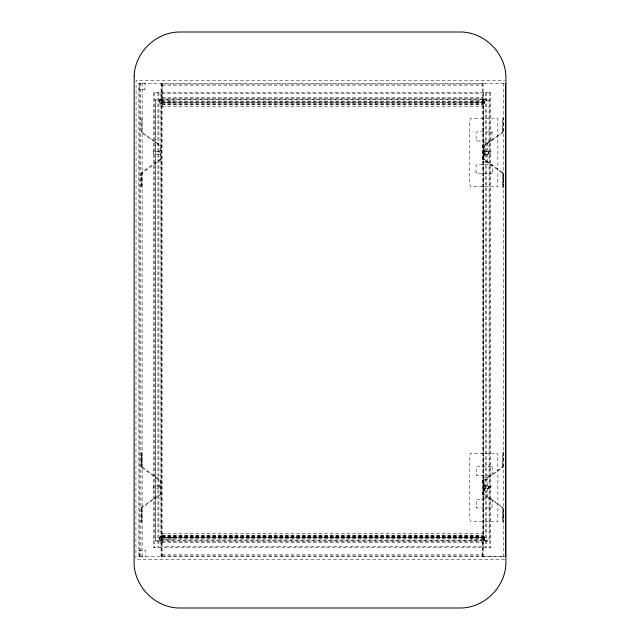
<?xml version="1.0" encoding="UTF-8"?>
<svg xmlns="http://www.w3.org/2000/svg" width="640" height="640" viewBox="0 0 640 640"><rect width="100%" height="100%" fill="white"/><g stroke="black" fill="none" stroke-linecap="round" stroke-linejoin="round"><path stroke-width="0.48" stroke-dasharray="3.2 2.4" d="M139.272 89.632L139.168 83.264L145.184 83.36L144.88 89.632M141.416 521.72L141.416 508.648C141.016 507.688 142.416 507.624 142 508.648L142 521.928L141.048 521.928L141.416 508.752M141.416 452.904L141.416 466.712L142 466.72L142 452.696L141.048 452.696L141.048 465.864L141.416 452.76M159.936 101.952C161.68 109.32 161.568 93.76 159.936 101.064M161.144 556.624L161.144 83.376M162.096 102.728L482.296 102.848M482.296 100.824L482.296 99.792L162.096 99.76L162.096 100.936M162.096 84.056L482.296 84.032M162.096 83.248L162.096 556.768M162.096 101.848L482.296 101.848L482.296 102.304M162.096 534.688L162.096 542.52M162.096 105.312L162.096 83.632M482.296 539.064L482.296 540.248L162.096 539.984M162.176 537.968L482.296 538.056M482.296 555.568L482.296 534.688M482.296 105.32L482.296 97.84M482.544 159.504C482.352 152.432 486.704 161.72 482.544 159.2M482.544 482.736C482.224 475.672 486.776 484.768 482.544 482.344M483.128 488.448L483.136 484.4L484.72 484.4L484.72 490.256L483.128 490.256L483.128 488.448L483.128 490.256M484.456 101.504L484.96 102.016L484.696 102.864M484.456 538.488L484.96 539L484.696 539.856M484.728 153.256L484.72 155.616L483.128 155.616L483.136 149.768L484.72 149.768L484.728 155.4L484.728 153.744L484.728 154.768M484.72 151.632L484.72 149.768L484.728 153.768M484.728 487.896L484.72 490.024L484.728 486.24M488.472 154.176L488.464 151.208M488.832 153.472L488.832 151.584M488.472 488.808L488.832 487.744M488.832 486.304L488.832 488.344L488.464 485.84M502.976 187.096L502.976 173.288L502.392 173.28L502.392 187.304L503.344 187.304L503.344 174.128L502.976 187.24M502.976 118.28L502.976 131.352C503.4 132.328 501.968 132.376 502.392 131.352L502.392 118.072L503.344 118.072L502.976 131.24M502.976 521.72L502.976 507.912L502.392 507.896L502.392 521.928L503.344 521.928L503.344 508.752L502.976 521.928M502.976 452.904L502.976 465.976C503.376 466.936 501.976 467 502.392 465.976L502.392 452.696L503.344 452.696L502.976 465.864M162.096 539.064L162.096 540.208M482.296 537.272L162.176 537.248M482.296 556.768L482.296 83.232M482.544 491.888C482.352 499.168 486.736 489.728 482.544 492.28M162.096 537.344L482.296 537.248M482.296 99.792L482.296 100.016M484.72 155.616L484.72 154.064L484.728 155.288M484.72 490.256L484.72 488.696L484.728 489.92M484.728 489.4L484.728 488.376M160.992 158.968L160.496 159.928L142.248 172.8C141.496 174 141.584 172.512 142 174.024L142 187.304L141.048 187.304L141.048 174.128L141.416 187.304L141.656 172.56L160.408 158.968L160.344 146.144L141.464 132.44L141.048 118.072L142 118.072L142 131.352C141.28 132.408 141.8 132.136 141.992 131.952M141.472 507.544L160.344 493.856L160.408 481.032L141.912 467.68L141.416 466.576L160.496 480.072L160.992 481.032M162.096 537.44L482.296 537.536M471.168 100.92L483.256 100.72M483.256 539.28L471.168 539.28L471.16 538.496L471.168 537.712L483.256 537.712M482.552 147.72C486.784 150.136 482.232 141.04 482.544 148.104M502.92 132.456L484.048 146.144L483.984 158.968L502.48 172.32L502.976 173.424L483.896 159.928L483.4 158.968M483.4 481.032L483.896 480.072L502.976 466.576L502.48 467.68L483.984 481.032L484.048 493.856L502.48 506.944L502.976 508.048L502.4 508.048M471.168 100.776L471.168 102.296L483.256 102.296M482.296 102.536L162.096 102.464M483.128 155.616L483.136 149.768M484.696 538.76C485.736 536.824 482.136 534.648 483.256 538.464C482.656 543.528 486.552 538.28 484.136 536.424M159.424 100.992L159.808 101.76M484.656 101.504L484.768 101.792M159.744 101.248L159.736 101.768M484.648 538.664L484.96 537.976M141.992 508.048L141.416 508.048L141.656 507.184M502.4 131.952L502.976 131.952L502.736 132.816M141.992 173.424L142.12 172.928M502.4 466.576L502.288 467.056M161.128 100.432L155.272 100.432L155.272 541.032L161.128 541.032L161.072 536.064L159.672 537.512L159.888 539.96L159.672 538.792L160.088 539.456M160.992 493.592L160.496 494.552L142.104 507.568M483.4 146.408L483.896 145.448L502.288 132.432M141.416 173.176L141.656 172.56M502.976 466.824L502.736 467.44M139.344 556.736L139.24 550.368L145.256 550.456L145.336 556.456M491.984 140.776L491.992 132.08L477.192 131.776L476.08 132.896L476.08 139.96L477.08 141.072L491.232 141.072L492.344 139.96M492.328 172.488L491.216 173.608L477.072 173.608L476.064 172.488L476.064 165.424L477.184 164.312L491.976 164.608L492.328 172.488L491.216 173.608M159.792 99.968L160.2 99.464L159.52 100.528M484.136 99.44L483.664 99.072L484.592 99.96L483.664 99.072L483.24 99.32L483.472 103.936L484.872 102.48M484.872 539.472L484.456 539.872M484.648 102.976L484.184 103.544L484.648 100.032L484.768 101.216M484.592 540.024L483.712 540.896M159.944 536.952L160.352 536.448C159.808 537.184 159.848 539.44 160.088 537.528M503.616 83.232L503.616 556.768M140.912 556.632L140.776 83.232M160.424 150.976L159.168 151.04L159.168 154.336L160.424 154.408M483.96 154.408L485.224 154.336L485.224 151.04L483.96 150.976M160.424 485.592L159.168 485.664L159.168 488.96L160.424 489.024M483.96 489.024L485.224 488.96L485.224 485.664L483.96 485.592M162.184 101.04L482.296 101.16M159.736 100.032L159.736 102.976L160.72 103.944L159.8 103.048M160.088 539.872L161.104 540.96M504.64 559.52L136.384 559.688L135.92 559.224L136.088 80.416L504.64 80.472M159.984 538.744L159.888 538.232L159.888 538.76M483.528 83.232L483.368 83.224M483.096 83.232L483.368 556.776M154.336 92.528L153.888 92.528M490.608 92.528L490.656 547.472L153.736 547.472L153.736 92.528L490.656 92.528M490.032 547.472L490.504 547.472M504.216 83.232L138.856 83.232L138.856 556.768L505.152 556.768M162.096 85.136L482.296 85.136M144.984 89.632L138.888 89.24M490.504 92.528L490.032 92.528M162.096 93.328L482.296 93.328M162.096 97.56L482.296 97.56M162.096 98.368L482.296 98.368M489.12 100.432L483.264 100.432L483.264 541.032L489.12 541.032L489.072 99.152L155.32 99.152L155.32 540.848L489.072 540.848M161.136 100.72L173.224 100.72L173.224 101.512L173.224 102.296L161.136 102.296M162.096 103.552L482.296 103.552M162.096 104.168L482.296 104.16M162.096 104.264L482.296 104.264M162.096 106.472L482.296 106.464M159.168 151.224L153.312 151.592L153.68 154.152L159.168 154.152M484.72 151.208L491.08 151.592L490.712 154.152L484.72 154.176M483.888 157.264L482.544 157.656M491.224 466.4L476.496 466.816L476.072 467.512L476.432 475.392L491.984 475.392L492.344 467.512L491.224 466.4L492.344 467.512M159.168 485.848L153.312 486.216L153.68 488.776L159.168 488.776M484.72 485.84L491.08 486.216L490.712 488.776L484.72 488.808M491.224 498.936L476.496 499.352L476.072 500.048L476.432 507.928L491.984 507.928L492.344 500.048L491.224 498.936L492.344 500.048M162.096 533.536L482.296 533.528M162.096 535.736L482.296 535.736M162.096 535.84L482.296 535.832M162.096 536.448L482.296 536.448M162.096 536.448L482.296 536.448M162.096 538.936L482.296 538.936M162.096 541.632L482.296 541.632M162.096 542.44L482.296 542.44M482.296 546.672L162.096 546.592M153.888 547.472L154.36 547.472M162.096 554.864L482.296 554.864M162.096 555.968L482.296 555.968M483.488 556.776L504.216 556.768M154.568 92.528L154.536 547.472M484.56 538.736L484.456 538.72M484.04 145.824L482.552 146.176M491.232 131.776L492.344 132.896M491.216 164.312L492.328 165.424M139.136 556.768L138.856 556.328M142.104 132.432L160.496 145.448L160.992 146.408M502.288 507.568L483.896 494.552L483.4 493.592M159.952 540.032L160.408 540.56M502.272 172.928L502.4 173.424M502.736 172.56L502.976 173.176M141.656 467.44L141.416 466.824M142.12 467.072L141.992 466.576M476.08 139.96L476.432 140.776M476.064 172.488L476.424 173.304M476.072 474.576L476.432 475.4M476.072 507.112L476.432 507.928M484.72 484.616L484.72 486.752M483.136 484.4L483.144 486.208M483.256 538.464L483.256 539.216M484.72 150.616L484.72 152.12M488.832 151.904L488.832 153.712M488.832 486.536L488.832 488.104M488.832 151.672L488.832 153.792M488.832 487.32L488.832 488.432M489.856 92.528L489.856 547.472M488.832 486.216L488.832 488.344M486.432 92.528L486.432 547.472M485.48 92.528L485.48 547.472M483.392 92.528L483.392 547.472M161.144 83.232L161.144 556.768M160.992 92.528L160.992 547.472M158.912 92.528L158.912 547.472M157.96 92.528L157.96 547.472M142.152 83.232L142.152 556.768M139.808 83.232L139.808 556.768M497.864 514.216L497.864 521.256L470.456 521.28L469.48 517.664L469.48 457.024L470.456 453.368L497.864 453.416L497.864 514.216M497.864 179.592L497.864 186.632L470.456 186.656L469.48 183.048L469.48 122.4L470.456 118.744L497.864 118.792L497.864 179.592M173.376 539.08L161.288 539.28L161.288 537.712L173.376 537.712L173.376 539.08M487.256 142.912L483.024 142.912L483.024 162.464L487.256 162.464L487.256 142.912M487.264 477.536L483.04 477.536L483.04 497.088L487.264 497.088L487.264 477.536"/><path stroke-width="0.96" d="M505.536 556.328L505.536 83.68M505.536 556.488L505.536 83.512M134.168 76.336L134.096 561.544C133.504 586.376 155.752 608.6 180.576 608L459.424 608C484.248 608.6 506.496 586.376 505.904 561.544L505.904 78.456C506.496 53.624 484.248 31.4 459.424 32L180.576 32C156.536 31.456 134.688 52.28 134.168 76.336"/></g></svg>
